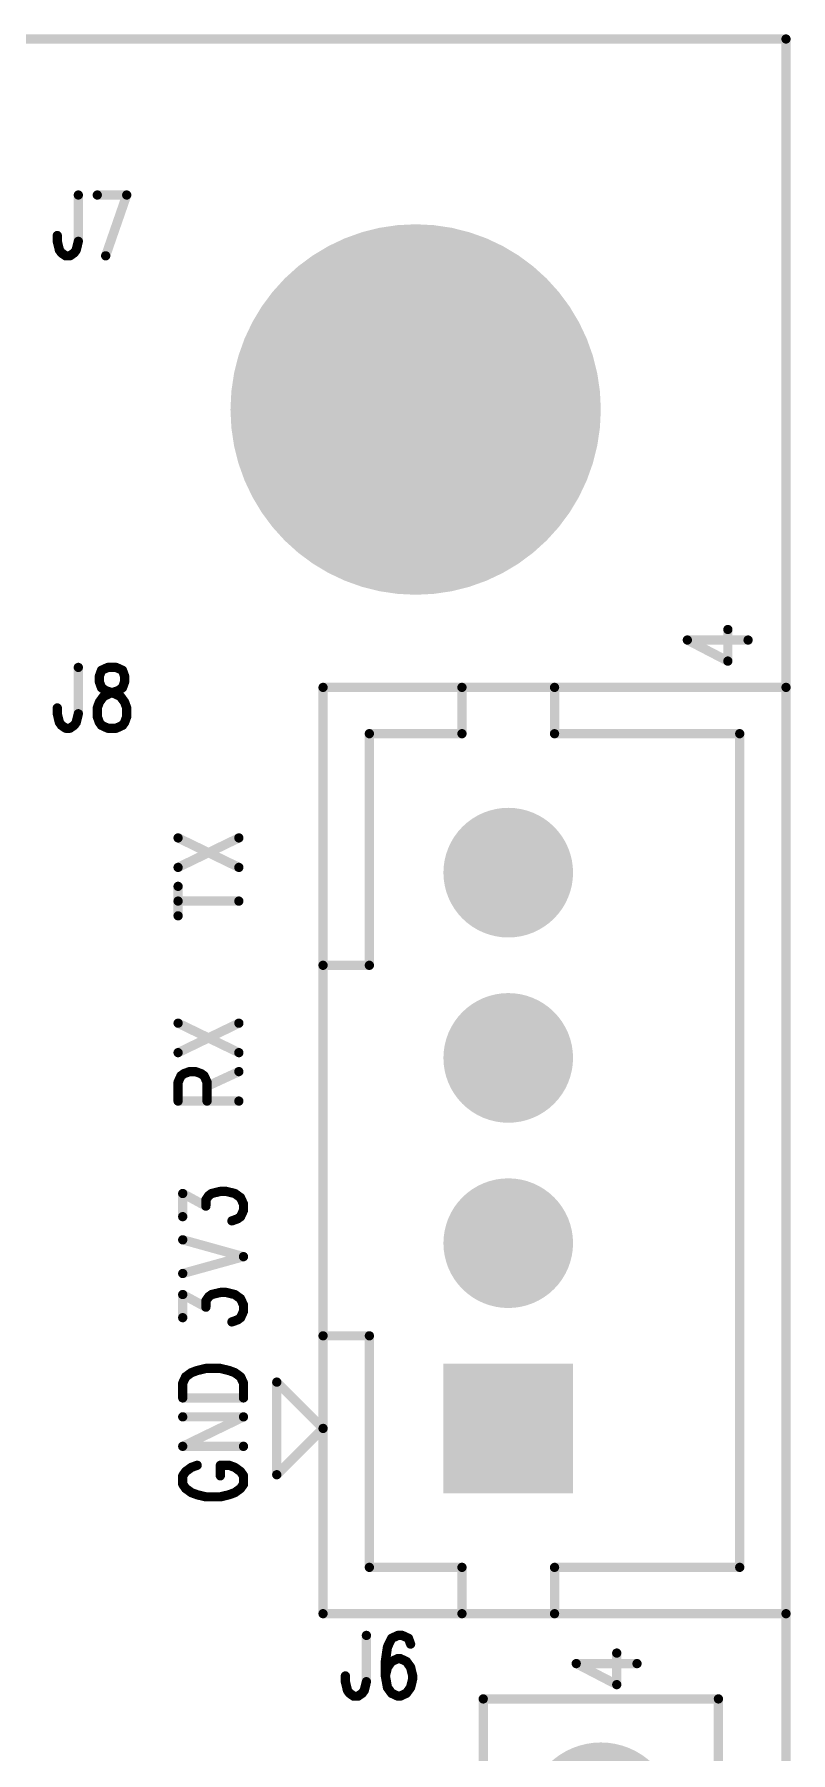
# Model space of a CAD drawing. Extents: x 100 to 144.1, y 92.5 to 144.1.
# Drawn here: x 135.88 to 144.05, y 125.5 to 144.05 of the extents above; entities that cross this region are included whole.
import ezdxf

# ---------------------------------------------------------------- set-up
doc = ezdxf.new("R2010")
doc.units = 0
doc.layers.get('0').update_dxf_attribs({"linetype": 'CONTINUOUS'})
doc.layers.add('MASK-TOP_PHO', color=1, linetype='CONTINUOUS')
doc.layers.add('SILK-TOP_PHO', color=5, linetype='CONTINUOUS')

# ---------------------------------------------------------------- blocks, each defined once
blk = doc.blocks.new('ROUND_1')
at = {"const_width": 0.050038}
blk.add_lwpolyline([(-0.025018, 0, 1), (0.025018, 0, 1)], format="xyb", close=True, dxfattribs=at)
blk = doc.blocks.new('ROUND_32')
at = {"const_width": 1.999996}
blk.add_lwpolyline([(-0.999998, 0, 1), (0.999998, 0, 1)], format="xyb", close=True, dxfattribs=at)
blk = doc.blocks.new('ROUND_49')
at = {"const_width": 0.799972}
blk.add_lwpolyline([(-0.399986, 0, 1), (0.399986, 0, 1)], format="xyb", close=True, dxfattribs=at)
blk = doc.blocks.new('ROUND_130')
at = {"const_width": 0.700024}
blk.add_lwpolyline([(-0.350012, 0, 1), (0.350012, 0, 1)], format="xyb", close=True, dxfattribs=at)
blk = doc.blocks.new('SQUARE_132')
blk.add_solid([(0.700024, 0.700024), (0.700024, -0.700024), (-0.700024, 0.700024), (-0.700024, -0.700024)])

msp = doc.modelspace()

# ---------------------------------------------------------------- linework, layer by layer
at = {"layer": 'MASK-TOP_PHO', "const_width": 0.100076}
for points in [[(143.999966, 143.999966), (100.000054, 143.999966)], [(143.999966, 100.000054), (143.999966, 143.999966)]]:
    msp.add_lwpolyline(points, dxfattribs=at)
at = {"layer": 'SILK-TOP_PHO', "const_width": 0.100076}
for points in [[(143.999966, 143.999966), (100.000054, 143.999966)], [(143.999966, 100.000054), (143.999966, 143.999966)], [(136.356852, 142.315692), (136.356852, 141.815566)], [(136.561322, 142.315692), (136.879584, 142.315692)], [(136.879584, 142.315692), (136.652254, 141.659356)], [(136.129522, 141.815566), (136.129522, 141.87805)], [(136.152382, 141.72184), (136.129522, 141.815566)], [(136.174988, 141.690598), (136.152382, 141.72184)], [(136.220454, 141.659356), (136.174988, 141.690598)], [(136.311386, 141.690598), (136.26592, 141.659356)], [(136.333992, 141.72184), (136.311386, 141.690598)], [(136.356852, 141.815566), (136.333992, 141.72184)], [(136.26592, 141.659356), (136.220454, 141.659356)], [(143.371824, 137.284206), (143.371824, 137.625074)], [(142.934436, 137.511282), (143.371824, 137.284206)], [(142.934436, 137.511282), (143.590518, 137.511282)], [(136.356852, 137.215626), (136.356852, 136.7155)], [(136.606788, 137.184384), (136.584182, 137.1219)], [(136.584182, 137.1219), (136.584182, 137.059416)], [(136.584182, 137.059416), (136.606788, 136.996932)], [(136.675114, 137.215626), (136.606788, 137.184384)], [(136.765792, 137.215626), (136.675114, 137.215626)], [(136.834118, 137.184384), (136.765792, 137.215626)], [(136.856724, 137.1219), (136.834118, 137.184384)], [(136.834118, 136.996932), (136.856724, 137.059416)], [(136.856724, 137.059416), (136.856724, 137.1219)], [(136.584182, 136.840722), (136.629648, 136.903206)], [(136.606788, 136.996932), (136.652254, 136.96569)], [(136.629648, 136.903206), (136.69772, 136.934448)], [(136.652254, 136.96569), (136.743186, 136.934448)], [(136.69772, 136.934448), (136.788652, 136.96569)], [(136.743186, 136.934448), (136.811258, 136.903206)], [(136.788652, 136.96569), (136.834118, 136.996932)], [(136.811258, 136.903206), (136.856724, 136.840722)], [(138.999976, 127), (138.999976, 136.99998)], [(138.999976, 136.99998), (143.999966, 136.99998)], [(140.5001, 136.99998), (140.5001, 136.500108)], [(141.500098, 136.500108), (141.500098, 136.99998)], [(143.999966, 136.99998), (143.999966, 127)], [(136.129522, 136.7155), (136.129522, 136.778238)], [(136.152382, 136.621774), (136.129522, 136.7155)], [(136.356852, 136.7155), (136.333992, 136.621774)], [(136.561322, 136.778238), (136.584182, 136.840722)], [(136.561322, 136.684258), (136.561322, 136.778238)], [(136.584182, 136.621774), (136.561322, 136.684258)], [(136.856724, 136.840722), (136.879584, 136.778238)], [(136.879584, 136.684258), (136.856724, 136.621774)], [(136.879584, 136.778238), (136.879584, 136.684258)], [(136.174988, 136.590532), (136.152382, 136.621774)], [(136.220454, 136.55929), (136.174988, 136.590532)], [(136.26592, 136.55929), (136.220454, 136.55929)], [(136.311386, 136.590532), (136.26592, 136.55929)], [(136.333992, 136.621774), (136.311386, 136.590532)], [(136.606788, 136.590532), (136.584182, 136.621774)], [(136.675114, 136.55929), (136.606788, 136.590532)], [(136.765792, 136.55929), (136.675114, 136.55929)], [(136.834118, 136.590532), (136.765792, 136.55929)], [(136.856724, 136.621774), (136.834118, 136.590532)], [(140.5001, 136.500108), (139.500102, 136.500108)], [(139.500102, 136.500108), (139.500102, 133.999986)], [(143.500094, 136.500108), (141.500098, 136.500108)], [(143.500094, 127.500126), (143.500094, 136.500108)], [(137.43432, 135.05688), (138.090656, 135.374888)], [(137.43432, 135.374888), (138.090656, 135.05688)], [(137.43432, 134.534148), (137.43432, 134.852156)], [(137.43432, 134.693152), (138.090656, 134.693152)], [(139.500102, 133.999986), (138.999976, 133.999986)], [(137.43432, 133.056884), (138.090656, 133.374892)], [(137.43432, 133.374892), (138.090656, 133.056884)], [(137.43432, 132.738622), (137.465562, 132.806694)], [(137.465562, 132.806694), (137.496804, 132.829554)], [(137.496804, 132.829554), (137.559288, 132.85216)], [(137.559288, 132.85216), (137.621772, 132.85216)], [(137.621772, 132.85216), (137.684256, 132.829554)], [(137.684256, 132.829554), (137.715498, 132.806694)], [(137.715498, 132.806694), (137.746994, 132.738622)], [(137.746994, 132.693156), (138.090656, 132.85216)], [(137.43432, 132.534152), (137.43432, 132.738622)], [(137.746994, 132.738622), (137.746994, 132.534152)], [(137.43432, 132.534152), (138.090656, 132.534152)], [(137.484358, 131.28625), (137.484358, 131.53644)], [(137.484358, 131.53644), (137.734294, 131.400042)], [(137.734294, 131.468114), (137.765536, 131.51358)], [(137.765536, 131.51358), (137.796778, 131.53644)], [(137.796778, 131.53644), (137.890504, 131.559046)], [(137.890504, 131.559046), (137.953242, 131.559046)], [(137.953242, 131.559046), (138.046968, 131.53644)], [(138.046968, 131.53644), (138.109452, 131.490974)], [(138.109452, 131.490974), (138.140694, 131.422648)], [(137.734294, 131.400042), (137.734294, 131.468114)], [(138.109452, 131.28625), (138.07821, 131.263644)], [(138.140694, 131.354576), (138.109452, 131.28625)], [(138.140694, 131.422648), (138.140694, 131.354576)], [(138.07821, 131.263644), (138.015726, 131.240784)], [(137.484358, 131.036314), (138.140694, 130.85445)], [(137.484358, 130.67284), (138.140694, 130.85445)], [(137.484358, 130.195574), (137.484358, 130.44551)], [(137.484358, 130.44551), (137.734294, 130.309112)], [(137.734294, 130.377184), (137.765536, 130.42265)], [(137.734294, 130.309112), (137.734294, 130.377184)], [(137.765536, 130.42265), (137.796778, 130.44551)], [(137.796778, 130.44551), (137.890504, 130.468116)], [(137.890504, 130.468116), (137.953242, 130.468116)], [(137.953242, 130.468116), (138.046968, 130.44551)], [(138.046968, 130.44551), (138.109452, 130.400044)], [(138.109452, 130.400044), (138.140694, 130.331718)], [(138.07821, 130.172714), (138.015726, 130.150108)], [(138.109452, 130.195574), (138.07821, 130.172714)], [(138.140694, 130.263646), (138.109452, 130.195574)], [(138.140694, 130.331718), (138.140694, 130.263646)], [(138.999976, 129.999994), (139.500102, 129.999994)], [(139.500102, 129.999994), (139.500102, 127.500126)], [(137.578084, 129.60223), (137.640568, 129.62509)], [(137.640568, 129.62509), (137.734294, 129.647696)], [(137.734294, 129.647696), (137.890504, 129.647696)], [(137.890504, 129.647696), (137.984484, 129.62509)], [(137.984484, 129.62509), (138.046968, 129.60223)], [(137.484358, 129.488692), (137.5156, 129.556764)], [(137.484358, 129.329434), (137.484358, 129.488692)], [(137.5156, 129.556764), (137.578084, 129.60223)], [(138.046968, 129.60223), (138.109452, 129.556764)], [(138.109452, 129.556764), (138.140694, 129.488692)], [(138.140694, 129.488692), (138.140694, 129.329434)], [(138.500104, 128.500124), (138.500104, 129.500122)], [(138.500104, 129.500122), (138.999976, 128.999996)], [(137.484358, 129.329434), (138.140694, 129.329434)], [(137.484358, 128.806702), (138.140694, 129.124964)], [(137.484358, 129.124964), (138.140694, 129.124964)], [(138.999976, 128.999996), (138.500104, 128.500124)], [(137.484358, 128.806702), (138.140694, 128.806702)], [(137.5156, 128.53416), (137.484358, 128.488694)], [(137.578084, 128.579626), (137.5156, 128.53416)], [(137.640568, 128.602232), (137.578084, 128.579626)], [(137.984484, 128.602232), (137.890504, 128.602232)], [(137.890504, 128.488694), (137.890504, 128.602232)], [(138.046968, 128.579626), (137.984484, 128.602232)], [(138.109452, 128.53416), (138.046968, 128.579626)], [(138.140694, 128.488694), (138.109452, 128.53416)], [(137.484358, 128.488694), (137.484358, 128.397762)], [(137.484358, 128.397762), (137.5156, 128.352296)], [(137.5156, 128.352296), (137.578084, 128.30683)], [(138.046968, 128.30683), (138.109452, 128.352296)], [(138.109452, 128.352296), (138.140694, 128.397762)], [(138.140694, 128.397762), (138.140694, 128.488694)], [(137.578084, 128.30683), (137.640568, 128.28397)], [(137.640568, 128.28397), (137.734294, 128.261364)], [(137.734294, 128.261364), (137.890504, 128.261364)], [(137.890504, 128.261364), (137.984484, 128.28397)], [(137.984484, 128.28397), (138.046968, 128.30683)], [(139.500102, 127.500126), (140.5001, 127.500126)], [(140.5001, 127.500126), (140.5001, 127)], [(141.500098, 127), (141.500098, 127.500126)], [(141.500098, 127.500126), (143.500094, 127.500126)], [(143.999966, 127), (138.999976, 127)], [(139.468098, 126.765558), (139.468098, 126.265686)], [(139.740894, 126.734316), (139.695428, 126.64059)], [(139.808966, 126.765558), (139.740894, 126.734316)], [(139.854432, 126.765558), (139.808966, 126.765558)], [(139.922758, 126.734316), (139.854432, 126.765558)], [(139.945364, 126.671832), (139.922758, 126.734316)], [(139.695428, 126.64059), (139.672822, 126.48438)], [(139.672822, 126.48438), (139.672822, 126.32817)], [(139.740894, 126.48438), (139.695428, 126.421896)], [(139.808966, 126.515622), (139.740894, 126.48438)], [(139.831826, 126.515622), (139.808966, 126.515622)], [(139.899898, 126.48438), (139.831826, 126.515622)], [(139.945364, 126.421896), (139.899898, 126.48438)], [(141.734286, 126.461266), (142.171928, 126.23419)], [(141.734286, 126.461266), (142.390622, 126.461266)], [(142.171928, 126.23419), (142.171928, 126.575058)], [(139.241022, 126.265686), (139.241022, 126.32817)], [(139.695428, 126.421896), (139.672822, 126.32817)], [(139.672822, 126.32817), (139.695428, 126.203202)], [(139.968224, 126.32817), (139.945364, 126.421896)], [(139.945364, 126.203202), (139.968224, 126.296928)], [(139.968224, 126.296928), (139.968224, 126.32817)], [(139.263628, 126.17196), (139.241022, 126.265686)], [(139.286488, 126.140718), (139.263628, 126.17196)], [(139.3317, 126.109476), (139.286488, 126.140718)], [(139.377166, 126.109476), (139.3317, 126.109476)], [(139.422632, 126.140718), (139.377166, 126.109476)], [(139.445492, 126.17196), (139.422632, 126.140718)], [(139.468098, 126.265686), (139.445492, 126.17196)], [(139.695428, 126.203202), (139.740894, 126.140718)], [(139.740894, 126.140718), (139.808966, 126.109476)], [(139.808966, 126.109476), (139.831826, 126.109476)], [(139.831826, 126.109476), (139.899898, 126.140718)], [(139.899898, 126.140718), (139.945364, 126.203202)], [(140.72997, 115.920012), (140.72997, 126.080012)], [(140.72997, 126.080012), (143.26997, 126.080012)], [(143.26997, 126.080012), (143.26997, 115.920012)]]:
    msp.add_lwpolyline(points, dxfattribs=at)

# ---------------------------------------------------------------- block references
at = {"layer": 'MASK-TOP_PHO'}
for name, p in [('ROUND_1', (143.999966, 143.999966)), ('ROUND_32', (139.999974, 139.999974)), ('ROUND_130', (140.999972, 134.999984)), ('ROUND_130', (140.999972, 132.999988)), ('ROUND_130', (140.999972, 130.999992)), ('SQUARE_132', (140.999972, 128.999996)), ('ROUND_49', (141.99997, 124.810012))]:
    msp.add_blockref(name, p, dxfattribs=at)
at = {"layer": 'SILK-TOP_PHO'}
for p in [(143.999966, 143.999966), (136.356852, 142.315692), (136.561322, 142.315692), (136.879584, 142.315692), (136.879584, 142.315692), (136.129522, 141.87805), (136.129522, 141.815566), (136.152382, 141.72184), (136.174988, 141.690598), (136.311386, 141.690598), (136.333992, 141.72184), (136.356852, 141.815566), (136.220454, 141.659356), (136.26592, 141.659356), (136.652254, 141.659356), (143.371824, 137.625074), (142.934436, 137.511282), (142.934436, 137.511282), (143.590518, 137.511282), (143.371824, 137.284206), (136.356852, 137.215626), (136.584182, 137.1219), (136.584182, 137.059416), (136.606788, 137.184384), (136.675114, 137.215626), (136.675114, 137.215626), (136.765792, 137.215626), (136.834118, 137.184384), (136.856724, 137.1219), (136.856724, 137.059416), (136.606788, 136.996932), (136.629648, 136.903206), (136.652254, 136.96569), (136.69772, 136.934448), (136.743186, 136.934448), (136.788652, 136.96569), (136.811258, 136.903206), (136.834118, 136.996932), (138.999976, 136.99998), (140.5001, 136.99998), (141.500098, 136.99998), (143.999966, 136.99998), (136.129522, 136.778238), (136.129522, 136.7155), (136.356852, 136.7155), (136.561322, 136.778238), (136.561322, 136.684258), (136.584182, 136.840722), (136.856724, 136.840722), (136.879584, 136.778238), (136.879584, 136.684258), (136.152382, 136.621774), (136.174988, 136.590532), (136.220454, 136.55929), (136.26592, 136.55929), (136.311386, 136.590532), (136.333992, 136.621774), (136.584182, 136.621774), (136.606788, 136.590532), (136.675114, 136.55929), (136.765792, 136.55929), (136.834118, 136.590532), (136.856724, 136.621774), (139.500102, 136.500108), (140.5001, 136.500108), (141.500098, 136.500108), (143.500094, 136.500108), (137.43432, 135.374888), (138.090656, 135.374888), (137.43432, 135.05688), (138.090656, 135.05688), (137.43432, 134.852156), (137.43432, 134.693152), (138.090656, 134.693152), (137.43432, 134.534148), (138.999976, 133.999986), (139.500102, 133.999986), (137.43432, 133.374892), (138.090656, 133.374892), (137.43432, 133.056884), (138.090656, 133.056884), (137.465562, 132.806694), (137.496804, 132.829554), (137.559288, 132.85216), (137.621772, 132.85216), (137.684256, 132.829554), (137.715498, 132.806694), (137.715498, 132.806694), (138.090656, 132.85216), (137.43432, 132.738622), (137.746994, 132.738622), (137.746994, 132.693156), (137.43432, 132.534152), (137.43432, 132.534152), (137.746994, 132.534152), (138.090656, 132.534152), (137.484358, 131.53644), (137.765536, 131.51358), (137.796778, 131.53644), (137.890504, 131.559046), (137.953242, 131.559046), (138.046968, 131.53644), (138.109452, 131.490974), (137.484358, 131.28625), (137.734294, 131.468114), (137.734294, 131.400042), (138.109452, 131.28625), (138.140694, 131.422648), (138.140694, 131.354576), (138.015726, 131.240784), (138.07821, 131.263644), (137.484358, 131.036314), (138.140694, 130.85445), (138.140694, 130.85445), (137.484358, 130.67284), (137.484358, 130.44551), (137.734294, 130.377184), (137.765536, 130.42265), (137.796778, 130.44551), (137.890504, 130.468116), (137.953242, 130.468116), (138.046968, 130.44551), (138.109452, 130.400044), (137.484358, 130.195574), (137.734294, 130.309112), (138.07821, 130.172714), (138.109452, 130.195574), (138.140694, 130.331718), (138.140694, 130.263646), (138.015726, 130.150108), (138.999976, 129.999994), (139.500102, 129.999994), (137.640568, 129.62509), (137.734294, 129.647696), (137.890504, 129.647696), (137.984484, 129.62509), (137.484358, 129.488692), (137.5156, 129.556764), (137.578084, 129.60223), (138.046968, 129.60223), (138.109452, 129.556764), (138.140694, 129.488692), (138.500104, 129.500122), (137.484358, 129.329434), (137.484358, 129.329434), (138.140694, 129.329434), (138.140694, 129.329434), (137.484358, 129.124964), (138.140694, 129.124964), (138.140694, 129.124964), (138.999976, 128.999996), (138.999976, 128.999996), (137.484358, 128.806702), (137.484358, 128.806702), (138.140694, 128.806702), (137.5156, 128.53416), (137.578084, 128.579626), (137.640568, 128.602232), (137.890504, 128.602232), (137.890504, 128.602232), (137.984484, 128.602232), (138.046968, 128.579626), (138.109452, 128.53416), (137.484358, 128.488694), (137.484358, 128.397762), (137.5156, 128.352296), (137.890504, 128.488694), (138.109452, 128.352296), (138.140694, 128.488694), (138.140694, 128.397762), (138.500104, 128.500124), (137.578084, 128.30683), (137.640568, 128.28397), (137.734294, 128.261364), (137.890504, 128.261364), (137.984484, 128.28397), (138.046968, 128.30683), (139.500102, 127.500126), (140.5001, 127.500126), (141.500098, 127.500126), (143.500094, 127.500126), (138.999976, 127), (138.999976, 127), (140.5001, 127), (141.500098, 127), (143.999966, 127), (139.468098, 126.765558), (139.740894, 126.734316), (139.808966, 126.765558), (139.854432, 126.765558), (139.922758, 126.734316), (139.945364, 126.671832), (139.672822, 126.48438), (139.695428, 126.64059), (139.740894, 126.48438), (139.808966, 126.515622), (139.831826, 126.515622), (139.899898, 126.48438), (141.734286, 126.461266), (141.734286, 126.461266), (142.171928, 126.575058), (142.390622, 126.461266), (139.241022, 126.32817), (139.672822, 126.32817), (139.672822, 126.32817), (139.695428, 126.421896), (139.945364, 126.421896), (139.968224, 126.32817), (139.968224, 126.296928), (139.241022, 126.265686), (139.263628, 126.17196), (139.286488, 126.140718), (139.3317, 126.109476), (139.377166, 126.109476), (139.422632, 126.140718), (139.445492, 126.17196), (139.468098, 126.265686), (139.695428, 126.203202), (139.740894, 126.140718), (139.808966, 126.109476), (139.831826, 126.109476), (139.899898, 126.140718), (139.945364, 126.203202), (142.171928, 126.23419), (140.72997, 126.080012), (143.26997, 126.080012)]:
    msp.add_blockref('ROUND_1', p, dxfattribs=at)

doc.saveas('drawing.dxf')
